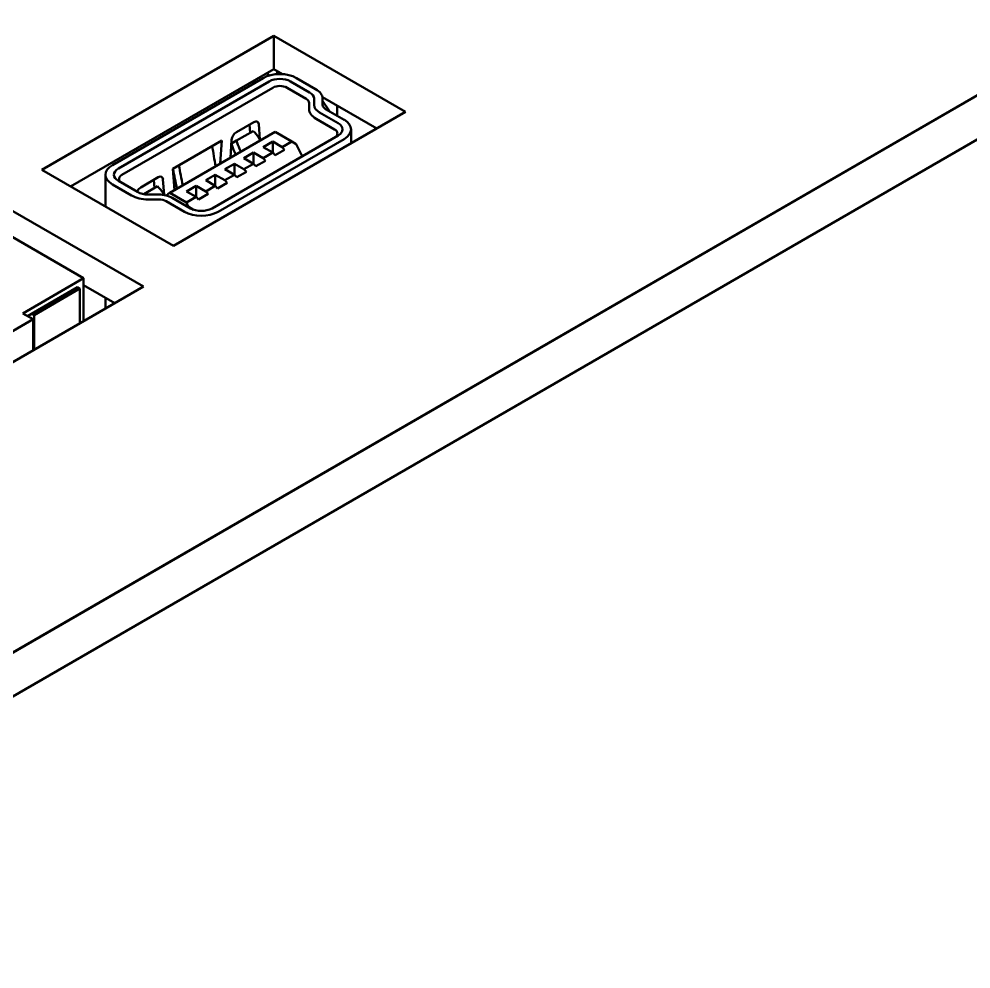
# Model space of a CAD drawing. Header units: millimetres. Extents: x 2121 to 4904, y 892 to 1933.
# Drawn here: x 3122.49 to 3143.6, y 1681.25 to 1702.3 of the extents above; entities that cross this region are included whole.
import ezdxf

# ---------------------------------------------------------------- set-up
doc = ezdxf.new("R2010")
doc.units = ezdxf.units.MM
doc.header["$LTSCALE"] = 1.8
doc.layers.add('외형선(ISO)', color=7, linetype='Continuous', lineweight=50)

msp = doc.modelspace()

# ---------------------------------------------------------------- linework, layer by layer
at = {"layer": '외형선(ISO)', "color": 7}
for p, q in [((3069.485, 1657.741), (3170.301, 1715.947)), ((3070.333, 1657.251), (3171.149, 1715.457)), ((3151.368, 1705.016), (3101.782, 1676.388)), ((3122.995, 1698.954), (3128.139, 1701.924)), ((3128.139, 1701.924), (3131.056, 1700.24)), ((3128.139, 1701.924), (3128.139, 1701.189)), ((3116.233, 1701.572), (3125.249, 1696.367)), ((3128.139, 1701.189), (3123.632, 1698.587)), ((3128.334, 1701.077), (3128.139, 1701.189)), ((3124.56, 1699.061), (3127.901, 1700.99)), ((3127.689, 1700.868), (3127.689, 1700.929)), ((3127.99, 1701.103), (3128.029, 1701.044)), ((3128.219, 1701.077), (3128.219, 1701.081)), ((3128.643, 1700.99), (3129.066, 1700.746)), ((3128.033, 1700.914), (3124.692, 1698.985)), ((3128.113, 1700.776), (3124.772, 1698.847)), ((3128.854, 1700.532), (3128.431, 1700.776)), ((3128.933, 1700.67), (3128.511, 1700.914)), ((3117.077, 1700.503), (3123.919, 1696.553)), ((3129.033, 1700.394), (3129.032, 1700.533)), ((3130.42, 1699.873), (3129.216, 1700.568)), ((3129.219, 1700.533), (3129.221, 1700.395)), ((3128.921, 1700.302), (3128.919, 1700.441)), ((3129.22, 1700.484), (3129.37, 1700.255)), ((3129.286, 1700.303), (3129.696, 1700.067)), ((3129.545, 1700.154), (3129.545, 1700.316)), ((3131.056, 1700.24), (3125.912, 1697.27)), ((3129.484, 1699.853), (3129.074, 1700.089)), ((3129.563, 1699.99), (3129.154, 1700.227)), ((3127.309, 1699.791), (3127.697, 1700.015)), ((3127.614, 1699.777), (3127.6, 1699.959)), ((3127.803, 1699.964), (3127.828, 1699.631)), ((3128.166, 1699.796), (3125.832, 1698.449)), ((3126.769, 1698.101), (3129.563, 1699.715)), ((3127.311, 1699.602), (3127.682, 1699.816)), ((3128.537, 1699.582), (3128.166, 1699.796)), ((3129.85, 1699.853), (3129.85, 1699.543)), ((3125.899, 1698.977), (3126.986, 1699.605)), ((3129.696, 1699.638), (3126.901, 1698.025)), ((3126.986, 1699.605), (3126.949, 1699.093)), ((3127.176, 1699.224), (3127.203, 1699.618)), ((3127.198, 1699.537), (3127.311, 1699.602)), ((3128.113, 1699.582), (3127.901, 1699.459)), ((3127.901, 1699.459), (3128.113, 1699.337)), ((3128.113, 1699.582), (3128.113, 1699.337)), ((3128.113, 1699.582), (3128.325, 1699.459)), ((3128.325, 1699.459), (3128.537, 1699.582)), ((3128.378, 1699.402), (3128.325, 1699.459)), ((3128.537, 1699.582), (3128.633, 1699.527)), ((3128.633, 1699.527), (3128.767, 1699.255)), ((3127.689, 1699.337), (3127.476, 1699.214)), ((3127.689, 1699.337), (3127.689, 1699.092)), ((3127.689, 1699.337), (3127.901, 1699.214)), ((3127.901, 1699.214), (3128.113, 1699.337)), ((3128.113, 1699.337), (3128.166, 1699.28)), ((3128.166, 1699.28), (3128.378, 1699.402)), ((3127.264, 1699.092), (3127.052, 1698.969)), ((3127.264, 1699.092), (3127.264, 1698.847)), ((3127.264, 1699.092), (3127.476, 1698.969)), ((3127.476, 1699.214), (3127.689, 1699.092)), ((3127.476, 1698.969), (3127.689, 1699.092)), ((3127.689, 1699.092), (3127.742, 1699.035)), ((3127.742, 1699.035), (3127.954, 1699.157)), ((3127.954, 1699.157), (3127.901, 1699.214)), ((3125.912, 1697.27), (3122.995, 1698.954)), ((3124.406, 1698.847), (3124.406, 1698.14)), ((3125.936, 1698.508), (3125.899, 1698.977)), ((3126.84, 1698.847), (3126.628, 1698.724)), ((3126.84, 1698.847), (3126.84, 1698.602)), ((3126.84, 1698.847), (3127.052, 1698.724)), ((3127.052, 1698.969), (3127.264, 1698.847)), ((3127.052, 1698.724), (3127.264, 1698.847)), ((3127.264, 1698.847), (3127.317, 1698.79)), ((3127.317, 1698.79), (3127.53, 1698.912)), ((3127.53, 1698.912), (3127.476, 1698.969)), ((3124.982, 1698.389), (3124.56, 1698.633)), ((3124.692, 1698.709), (3125.115, 1698.465)), ((3125.188, 1698.566), (3125.576, 1698.79)), ((3125.493, 1698.552), (3125.479, 1698.735)), ((3125.681, 1698.739), (3125.707, 1698.406)), ((3126.628, 1698.724), (3126.84, 1698.602)), ((3126.893, 1698.545), (3127.105, 1698.667)), ((3127.105, 1698.667), (3127.052, 1698.724)), ((3125.56, 1698.591), (3125.257, 1698.416)), ((3125.352, 1698.408), (3125.592, 1698.407)), ((3125.832, 1698.449), (3125.779, 1698.418)), ((3125.779, 1698.381), (3125.779, 1698.418)), ((3125.832, 1698.449), (3126.204, 1698.234)), ((3126.416, 1698.602), (3126.204, 1698.479)), ((3126.204, 1698.479), (3126.416, 1698.357)), ((3126.416, 1698.602), (3126.416, 1698.357)), ((3126.416, 1698.602), (3126.628, 1698.479)), ((3126.469, 1698.3), (3126.681, 1698.422)), ((3126.628, 1698.479), (3126.84, 1698.602)), ((3126.681, 1698.422), (3126.628, 1698.479)), ((3126.84, 1698.602), (3126.893, 1698.545)), ((3125.591, 1698.299), (3125.351, 1698.3)), ((3126.159, 1698.025), (3125.749, 1698.261)), ((3125.882, 1698.338), (3126.291, 1698.101)), ((3126.204, 1698.234), (3126.416, 1698.357)), ((3126.241, 1698.146), (3126.204, 1698.234)), ((3126.416, 1698.357), (3126.469, 1698.3)), ((3126.241, 1698.146), (3126.215, 1698.145)), ((3126.361, 1698.07), (3126.241, 1698.146)), ((3123.919, 1696.553), (3122.572, 1695.775)), ((3123.919, 1696.553), (3123.919, 1695.599)), ((3125.249, 1696.367), (3069.034, 1663.911)), ((3123.785, 1696.355), (3122.768, 1695.768)), ((3123.839, 1696.324), (3122.822, 1695.737)), ((3123.785, 1696.355), (3123.839, 1696.324)), ((3123.839, 1696.324), (3123.839, 1695.552)), ((3124.613, 1695.999), (3123.919, 1696.4)), ((3124.406, 1696.119), (3124.406, 1695.88)), ((3122.801, 1695.643), (3122.572, 1695.775)), ((3122.768, 1695.768), (3122.676, 1695.715)), ((3122.768, 1695.768), (3122.822, 1695.737)), ((3122.822, 1694.965), (3122.822, 1695.737)), ((3116.874, 1692.221), (3122.801, 1695.643)), ((3122.801, 1695.643), (3122.801, 1694.954))]:
    msp.add_line(p, q, dxfattribs=at)
for centre, major_axis, start_param, end_param in [((3128.033, 1700.974), (0.131, 0.227), 5.497787, 5.860298), ((3128.272, 1700.776), (0.525, 0), 0.785398, 2.356194), ((3128.272, 1700.776), (-0.338, 0), 3.926991, 5.497787), ((3128.272, 1700.684), (-0.225, 0), 3.926991, 5.497787), ((3128.694, 1700.532), (0.525, 0), 0.004831, 0.785398), ((3128.694, 1700.44), (0.225, 0), 0.004831, 0.785398), ((3128.694, 1700.532), (0.338, 0), 0.004831, 0.785398), ((3129.446, 1700.303), (-0.525, 0), 0.004831, 0.785398), ((3129.446, 1700.395), (-0.412, 0), 0.004831, 0.785398), ((3129.446, 1700.395), (-0.225, 0), 0.004831, 0.785398), ((3129.359, 1700.209), (0.131, 0.227), 5.497787, 5.860298), ((3127.697, 1699.893), (0.075, 0.13), 5.580928, 7.068583), ((3129.325, 1699.853), (0.337, 0), 5.497787, 7.068583), ((3129.325, 1699.853), (0.525, 0), 5.497787, 7.068583), ((3127.309, 1699.669), (0.075, 0.13), 0.785398, 2.273053), ((3129.325, 1699.761), (0.225, 0), 5.497787, 7.068583), ((3124.931, 1698.847), (-0.525, 0), 5.497787, 7.068583), ((3124.931, 1698.847), (-0.337, 0), 5.497787, 7.068583), ((3124.931, 1698.755), (-0.225, 0), 5.497787, 7.068583), ((3125.576, 1698.668), (0.075, 0.13), 5.580928, 7.068583), ((3125.188, 1698.444), (0.075, 0.13), 0.785398, 1.691391), ((3125.353, 1698.603), (0.337, 0), 3.926991, 4.707558), ((3125.59, 1698.169), (0.412, 0), 0.785398, 1.565965), ((3125.353, 1698.603), (-0.525, 0), 0.785398, 1.565965), ((3125.59, 1698.169), (0.225, 0), 0.785398, 1.565965), ((3126.53, 1698.239), (-0.525, 0), 0.785398, 2.356194), ((3126.53, 1698.239), (0.337, 0), 3.926991, 5.497787)]:
    msp.add_ellipse(centre, major_axis=major_axis, ratio=0.57735, start_param=start_param, end_param=end_param, dxfattribs=at)
for points in [[(3127.682, 1699.816), (3127.725, 1699.768), (3127.766, 1699.719), (3127.803, 1699.667)], [(3127.803, 1699.667), (3127.817, 1699.648), (3127.83, 1699.629), (3127.842, 1699.609)], [(3126.773, 1699.482), (3126.797, 1699.333), (3126.821, 1699.183), (3126.845, 1699.033)], [(3127.266, 1699.357), (3127.24, 1699.416), (3127.218, 1699.475), (3127.198, 1699.537)], [(3127.379, 1699.422), (3127.353, 1699.48), (3127.33, 1699.54), (3127.311, 1699.602)], [(3127.266, 1699.357), (3127.276, 1699.336), (3127.284, 1699.314), (3127.292, 1699.291)], [(3127.379, 1699.422), (3127.388, 1699.401), (3127.397, 1699.379), (3127.406, 1699.357)], [(3126.12, 1698.615), (3126.09, 1698.761), (3126.061, 1698.908), (3126.033, 1699.054)], [(3125.902, 1698.979), (3125.93, 1698.832), (3125.96, 1698.686), (3125.99, 1698.54)], [(3125.682, 1698.442), (3125.644, 1698.494), (3125.604, 1698.544), (3125.56, 1698.591)], [(3125.713, 1698.397), (3125.703, 1698.412), (3125.693, 1698.428), (3125.682, 1698.442)]]:
    msp.add_open_spline(points, degree=3, dxfattribs=at)

doc.saveas('drawing.dxf')
